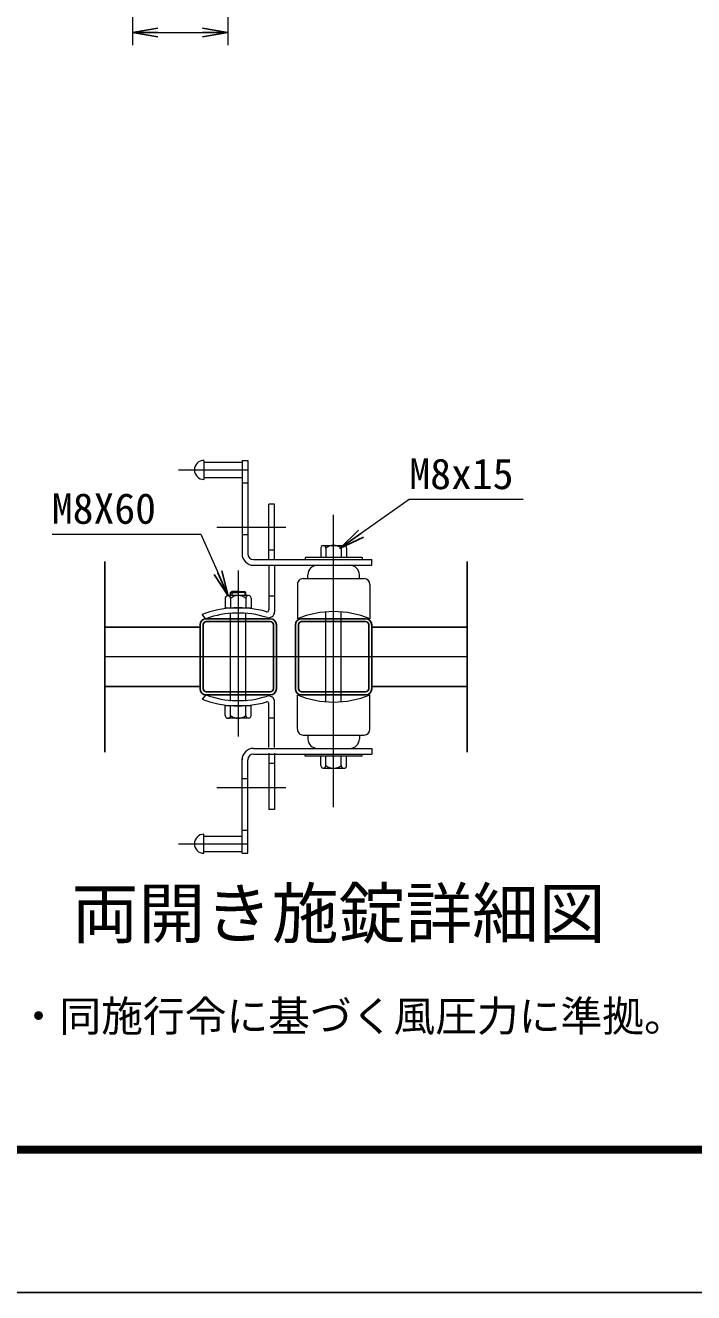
# Model space of a CAD drawing. Units: millimetres, scale not verified. Extents: x -10254 to -1854, y -2970 to 2970.
# Drawn here: x -5212 to -4160, y -2970 to -977 of the extents above; entities that cross this region are included whole.
import ezdxf
from ezdxf.enums import TextEntityAlignment as Align

# ---------------------------------------------------------------- set-up
doc = ezdxf.new("R2010")
doc.units = ezdxf.units.MM
doc.header["$LTSCALE"] = 30
doc.linetypes.add('USER1', pattern=[50.8, 31.75, -6.35, 6.35, -6.35])
for name, color, linetype, lineweight in [('0-1_D-TTL', 7, 'Continuous', 25), ('0-3_D-STR-TXT', 7, 'Continuous', 13), ('0-4_D-BMK', 2, 'USER1', 13), ('0-5_D-STR3', 3, 'Continuous', 13), ('0-6_0', 7, 'Continuous', 25), ('0-7_D-STR-DIM', 7, 'Continuous', 13), ('0-8_D-STR1', 1, 'Continuous', 25)]:
    doc.layers.add(name, color=color, linetype=linetype, lineweight=lineweight)
doc.layers.add('0-2_D-TTL-TXT', color=7, linetype='Continuous')
doc.styles.add('ＭＳ ゴシック', font='')
doc.styles.get('ＭＳ ゴシック').set_extended_font_data('MS Gothic')

# ---------------------------------------------------------------- blocks, each defined once
blk = doc.blocks.new('_Open')
at = {"layer": '0-6_0'}
blk.add_line((-30, 5), (0, 0), dxfattribs=at)
blk.add_lwpolyline([(-30, -5), (0, 0), (-30, 0)], dxfattribs=at)

msp = doc.modelspace()

# ---------------------------------------------------------------- linework, layer by layer
at = {"layer": '0-1_D-TTL', "color": 2}
msp.add_lwpolyline([(-10253.53, 2970), (-1853.53, 2970), (-1853.53, -2970), (-10253.53, -2970)], close=True, dxfattribs=at)
at = {"layer": '0-1_D-TTL'}
for points in [[(-9983.53, 2750), (-2123.53, 2750), (-2123.53, -2750), (-9983.53, -2750)], [(-9981.03, 2747.5), (-2126.03, 2747.5), (-2126.03, -2747.5), (-9981.03, -2747.5)], [(-9978.53, 2745), (-2128.53, 2745), (-2128.53, -2745), (-9978.53, -2745)], [(-9976.03, 2742.5), (-2131.03, 2742.5), (-2131.03, -2742.5), (-9976.03, -2742.5)], [(-9973.53, 2740), (-2133.53, 2740), (-2133.53, -2740), (-9973.53, -2740)]]:
    msp.add_lwpolyline(points, close=True, dxfattribs=at)
at = {"layer": '0-3_D-STR-TXT'}
for points in [[(-4428.04, -1722.63), (-4607.35, -1722.63), (-4714.5, -1797.98)], [(-5169.1, -1777.19), (-4935.51, -1777.19), (-4892.91, -1872.38)]]:
    msp.add_lwpolyline(points, dxfattribs=at)
at = {"layer": '0-4_D-BMK'}
for p, q in [((-4970.64, -1676), (-4861.44, -1676)), ((-4726.44, -2206.35), (-4726.44, -1746.64)), ((-4909.98, -1766), (-4801.56, -1766)), ((-4876.44, -1834.38), (-4876.44, -2095.2)), ((-4516.44, -1970), (-5086.44, -1970)), ((-4909.98, -2175.5), (-4801.56, -2175.5)), ((-4970.64, -2264), (-4861.44, -2264))]:
    msp.add_line(p, q, dxfattribs=at)
at = {"layer": '0-5_D-STR3'}
for p, q in [((-4930.44, -1661), (-4930.44, -1691)), ((-4930.44, -1664), (-4870.44, -1664)), ((-4870.44, -1661), (-4870.44, -1808)), ((-4870.44, -1661), (-4861.44, -1661)), ((-4861.44, -1661), (-4861.44, -1808)), ((-4930.44, -1688), (-4870.44, -1688)), ((-4861.44, -1697), (-4870.44, -1697)), ((-4828.44, -1817), (-4828.44, -1730)), ((-4819.44, -1730), (-4828.44, -1730)), ((-4819.44, -1817), (-4819.44, -1730)), ((-4861.44, -1778), (-4870.44, -1778)), ((-4819.44, -1802), (-4828.44, -1802)), ((-4746.78, -1798.89), (-4746.78, -1814.14)), ((-4742.62, -1794.68), (-4710.22, -1794.68)), ((-4738.46, -1798.89), (-4738.46, -1814)), ((-4714.43, -1798.89), (-4714.43, -1814)), ((-4706.01, -1798.89), (-4706.01, -1813.89)), ((-4852.44, -1817), (-4666.44, -1817)), ((-4852.44, -1826), (-4666.44, -1826)), ((-4828.44, -1826), (-4828.44, -1896.15)), ((-4819.44, -1826), (-4819.44, -1899.5)), ((-4681.44, -1814), (-4771.44, -1814)), ((-4771.44, -1814), (-4771.44, -1817)), ((-4681.44, -1814), (-4681.44, -1817)), ((-4666.44, -1826), (-4666.44, -1817)), ((-4774.44, -1847), (-4678.44, -1847)), ((-4766.94, -1847), (-4766.94, -1841)), ((-4685.94, -1847), (-4685.94, -1841)), ((-4860.26, -1873.56), (-4892.66, -1873.56)), ((-4888.44, -1869.03), (-4876.44, -1869.03)), ((-4876.44, -1867.23), (-4866.24, -1867.23)), ((-4864.44, -1869.03), (-4876.44, -1869.03)), ((-4866.24, -1867.23), (-4866.24, -1873.56)), ((-4783.44, -1856), (-4783.44, -1910)), ((-4669.44, -1856), (-4669.44, -1910)), ((-4896.87, -1877.77), (-4896.87, -1892.77)), ((-4896.87, -1892.77), (-4856.1, -1892.77)), ((-4888.45, -1877.77), (-4888.45, -1892.88)), ((-4864.42, -1877.77), (-4864.42, -1892.88)), ((-4856.1, -1877.77), (-4856.1, -1893.02)), ((-4828.44, -1874), (-4819.44, -1874)), ((-4927.38, -1910), (-4933.44, -1903.34)), ((-4888.45, -2039.93), (-4888.45, -1901.57)), ((-4864.42, -2039.93), (-4864.42, -1901.57)), ((-4738.45, -2040.59), (-4738.45, -1899.41)), ((-4714.43, -2040.59), (-4714.43, -1899.41)), ((-4927.38, -2030), (-4933.44, -2036.66)), ((-4783.44, -2084), (-4783.44, -2030)), ((-4669.44, -2084), (-4669.44, -2030)), ((-4896.87, -2062.48), (-4896.87, -2047.23)), ((-4856.1, -2047.23), (-4896.87, -2047.23)), ((-4888.45, -2062.48), (-4888.45, -2047.37)), ((-4864.42, -2062.48), (-4864.42, -2047.37)), ((-4856.1, -2062.48), (-4856.1, -2047.23)), ((-4828.44, -2112.5), (-4828.44, -2043.86)), ((-4819.44, -2112.5), (-4819.44, -2040.5)), ((-4860.26, -2066.7), (-4892.66, -2066.7)), ((-4828.44, -2066), (-4819.44, -2066)), ((-4774.44, -2093), (-4678.44, -2093)), ((-4766.94, -2093), (-4766.94, -2099)), ((-4685.94, -2093), (-4685.94, -2099)), ((-4870.44, -2279), (-4870.44, -2130.5)), ((-4861.44, -2279), (-4861.44, -2132)), ((-4852.44, -2114), (-4666.44, -2114)), ((-4852.44, -2123), (-4666.44, -2123)), ((-4828.44, -2121.5), (-4828.44, -2210)), ((-4819.44, -2121.5), (-4819.44, -2210)), ((-4771.44, -2126), (-4771.44, -2123)), ((-4681.44, -2126), (-4771.44, -2126)), ((-4746.78, -2141.11), (-4746.78, -2125.86)), ((-4738.46, -2141.11), (-4738.46, -2126)), ((-4714.43, -2141.11), (-4714.43, -2126)), ((-4706.01, -2141.11), (-4706.01, -2126.11)), ((-4681.44, -2126), (-4681.44, -2123)), ((-4666.44, -2114), (-4666.44, -2123)), ((-4819.44, -2138), (-4828.44, -2138)), ((-4742.62, -2145.33), (-4710.22, -2145.33)), ((-4861.44, -2162), (-4870.44, -2162)), ((-4819.44, -2210), (-4828.44, -2210)), ((-4930.44, -2279), (-4930.44, -2249)), ((-4930.44, -2252), (-4870.44, -2252)), ((-4861.44, -2243), (-4870.44, -2243)), ((-4930.44, -2276), (-4870.44, -2276)), ((-4870.44, -2279), (-4861.44, -2279))]:
    msp.add_line(p, q, dxfattribs=at)
for points in [[(-4888.44, -1873.56), (-4888.44, -1869.03), (-4886.64, -1867.23)], [(-4876.44, -1867.23), (-4886.64, -1867.23), (-4886.64, -1873.56)], [(-4864.44, -1873.56), (-4864.44, -1869.03), (-4866.24, -1867.23)]]:
    msp.add_lwpolyline(points, dxfattribs=at)
for centre, radius, start, end in [((-4930.44, -1676), 15, 90.00001, 270), ((-4852.44, -1808), 18, 180.00001, 269.99995), ((-4852.44, -1808), 9, 180.00001, 270), ((-4742.62, -1798.84), 4.16, 359.29981, 180.701), ((-4726.44, -1813.91), 19.24, 51.35043, 128.64746), ((-4710.22, -1798.9), 4.21, 0.08393, 179.91606), ((-4751.94, -1841), 15, 90.00001, 179.99999), ((-4700.94, -1841), 15, 0, 90), ((-4774.44, -1856), 9, 90, 180.00001), ((-4678.44, -1856), 9, 0, 90), ((-4892.66, -1877.78), 4.21, 0.08393, 179.91608), ((-4876.44, -1892.8), 19.24, 51.35253, 128.64959), ((-4860.26, -1877.72), 4.16, 359.29901, 180.70018), ((-4876.44, -2051.77), 159, 73.87238, 111.00754), ((-4876.44, -2051.09), 150, 72.42905, 109.85261), ((-4831.44, -1896.15), 3, 253.8728, 0.00001), ((-4828.44, -1899.5), 9, 252.42887, 0.00001), ((-4726.44, -2051.34), 152.4, 68.0365, 111.96349), ((-4876.44, -1888.91), 150, 250.14739, 287.57095), ((-4828.44, -2040.5), 9, 359.99999, 107.57113), ((-4726.44, -1888.66), 152.4, 248.03651, 291.9635), ((-4876.44, -1888.23), 159, 248.99246, 286.12762), ((-4831.44, -2043.86), 3, 359.99999, 106.1272), ((-4892.66, -2062.48), 4.21, 180.08392, 359.91607), ((-4876.44, -2047.46), 19.24, 231.35041, 308.64747), ((-4860.26, -2062.53), 4.16, 179.29982, 0.70099), ((-4774.44, -2084), 9, 179.99999, 270), ((-4678.44, -2084), 9, 270, 0), ((-4751.94, -2099), 15, 180.00001, 269.99999), ((-4700.94, -2099), 15, 270, 0), ((-4852.44, -2132), 18, 90.00005, 179.99999), ((-4852.44, -2132), 9, 90, 179.99999), ((-4742.62, -2141.16), 4.16, 179.299, 0.70019), ((-4726.44, -2126.09), 19.24, 231.35254, 308.64957), ((-4710.22, -2141.11), 4.21, 180.08394, 359.91607), ((-4930.44, -2264), 15, 90, 269.99999)]:
    msp.add_arc(centre, radius, start, end, dxfattribs=at)
at = {"layer": '0-7_D-STR-DIM'}
for p, q in [((-5042.8, -627.01), (-5042.8, -1008.02)), ((-4892.8, -627.01), (-4892.8, -1008.02)), ((-5002.8, -988.02), (-4932.8, -988.02))]:
    msp.add_line(p, q, dxfattribs=at)
at = {"layer": '0-8_D-STR1'}
for p, q in [((-5086.44, -1820), (-5086.44, -2120)), ((-4516.44, -1820), (-4516.44, -2120)), ((-4826.04, -1910), (-4926.84, -1910)), ((-4676.04, -1910), (-4776.84, -1910)), ((-5086.44, -1923.5), (-4936.44, -1923.5)), ((-4936.44, -1919.6), (-4936.44, -2020.4)), ((-4931.64, -2020.2), (-4931.64, -1919.4)), ((-4926.84, -1914.6), (-4826.04, -1914.6)), ((-4821.24, -2020.2), (-4821.24, -1919.4)), ((-4816.44, -1919.6), (-4816.44, -2020.4)), ((-4786.44, -1919.6), (-4786.44, -2020.4)), ((-4781.64, -2020.2), (-4781.64, -1919.4)), ((-4776.84, -1914.6), (-4676.04, -1914.6)), ((-4671.24, -2020.2), (-4671.24, -1919.4)), ((-4666.44, -1919.6), (-4666.44, -2020.4)), ((-4516.44, -1923.5), (-4666.44, -1923.5)), ((-5086.44, -2016.5), (-4936.44, -2016.5)), ((-4926.84, -2025), (-4826.04, -2025)), ((-4826.04, -2030), (-4926.84, -2030)), ((-4776.84, -2025), (-4676.04, -2025)), ((-4676.04, -2030), (-4776.84, -2030)), ((-4516.44, -2016.5), (-4666.44, -2016.5))]:
    msp.add_line(p, q, dxfattribs=at)
for centre, radius, start, end in [((-4926.84, -1919.6), 9.6, 90, 180), ((-4826.04, -1919.6), 9.6, 0, 90), ((-4776.84, -1919.6), 9.6, 90, 180), ((-4676.04, -1919.6), 9.6, 0, 90), ((-4926.84, -1919.4), 4.8, 89.99997, 180), ((-4826.04, -1919.4), 4.8, 0, 89.99997), ((-4776.84, -1919.4), 4.8, 89.99997, 180), ((-4676.04, -1919.4), 4.8, 0, 89.99997), ((-4926.84, -2020.4), 9.6, 180, 270), ((-4926.84, -2020.2), 4.8, 180, 270.00003), ((-4826.04, -2020.2), 4.8, 270.00003, 0), ((-4826.04, -2020.4), 9.6, 270, 0), ((-4776.84, -2020.4), 9.6, 180, 270), ((-4776.84, -2020.2), 4.8, 180, 270.00003), ((-4676.04, -2020.2), 4.8, 270.00003, 0), ((-4676.04, -2020.4), 9.6, 270, 0)]:
    msp.add_arc(centre, radius, start, end, dxfattribs=at)

# ---------------------------------------------------------------- block references
at = {"layer": '0-3_D-STR-TXT', "xscale": 1.333333, "yscale": 1.333333}
for p, rotation in [((-4716.14, -1799.13), 215.11702), ((-4892.1, -1874.2), 294.10901)]:
    msp.add_blockref('_Open', p, dxfattribs=dict(at, rotation=rotation))
at = {"layer": '0-7_D-STR-DIM', "xscale": 1.333333, "yscale": 1.333333, "rotation": 180}
msp.add_blockref('_Open', (-5042.8, -988.02), dxfattribs=at)
at = {"layer": '0-7_D-STR-DIM', "xscale": 1.333333, "yscale": 1.333333}
msp.add_blockref('_Open', (-4892.8, -988.02), dxfattribs=at)

# ---------------------------------------------------------------- texts
at = {"layer": '0-2_D-TTL-TXT', "style": 'ＭＳ ゴシック'}
for s, height, p in [('両開き施錠詳細図', 76.98, (-5138.59, -2435)), ('（設計条件）風荷重：昭和57年改正 建築基準法・同施行令に基づく風圧力に準拠。', 48.17, (-6635.98, -2573.6))]:
    msp.add_text(s, height=height, dxfattribs=at).set_placement(p, align=Align.BOTTOM_LEFT)
at = {"layer": '0-3_D-STR-TXT', "style": 'ＭＳ ゴシック'}
for s, p in [('M8x15', (-4607.23, -1720.68)), ('M8X60', (-5169.73, -1775.22)), ('（設計条件）風荷重：昭和57年改正 建築基準法・同施行令に基づく風圧力に準拠。', (-6635.98, -2573.6))]:
    msp.add_text(s, height=48.17, dxfattribs=at).set_placement(p, align=Align.BOTTOM_LEFT)

doc.saveas('drawing.dxf')
